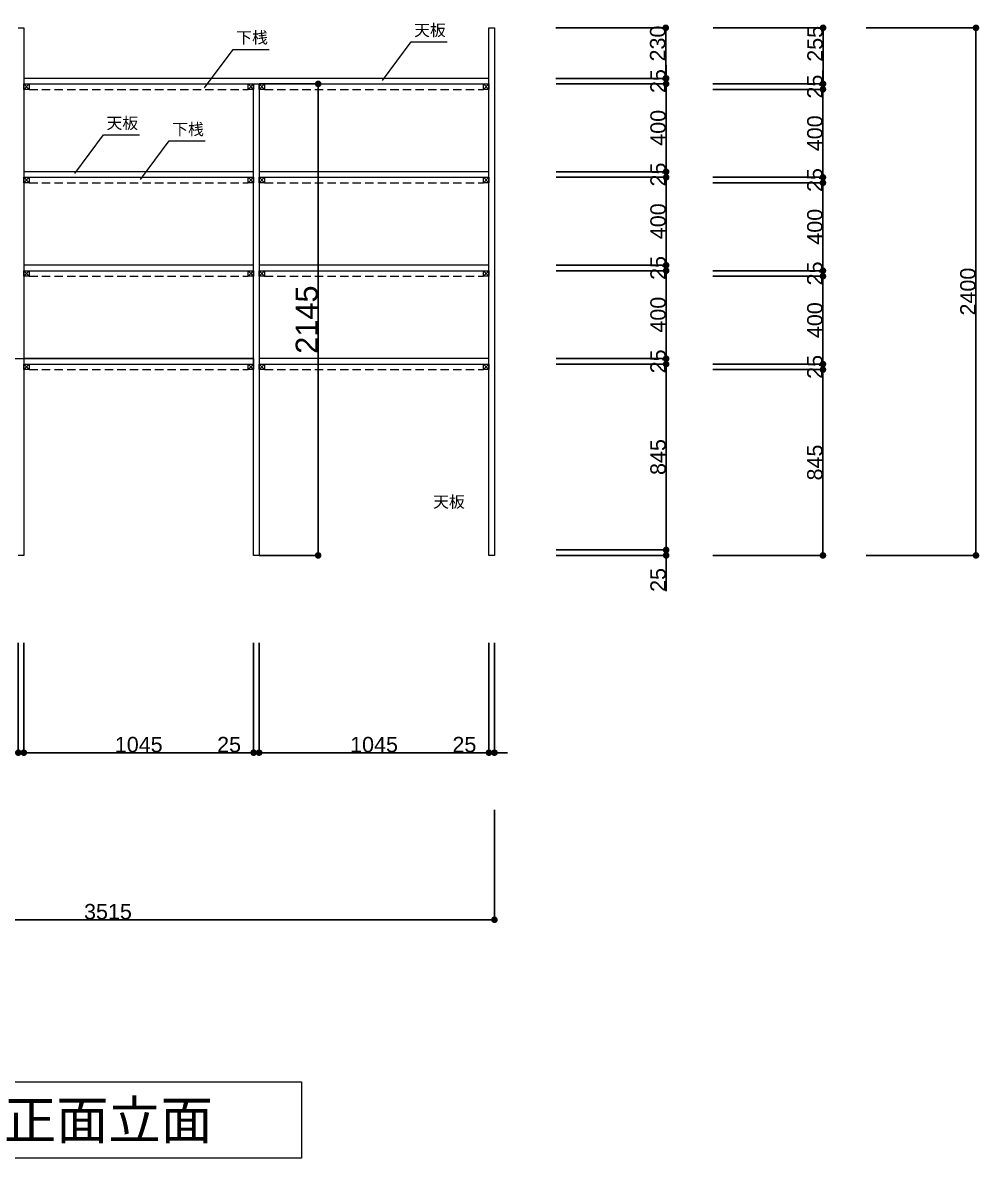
# Model space of a CAD drawing. Header units: millimetres. Extents: x 0 to 1313252738, y -131 to 560100888.
# Drawn here: x 1313048166 to 1313052516, y 560054194 to 560059359 of the extents above; entities that cross this region are included whole.
import ezdxf

# ---------------------------------------------------------------- set-up
doc = ezdxf.new("R2010")
doc.units = ezdxf.units.MM
doc.linetypes.add('DASHED', pattern=[19.05, 12.7, -6.35])
doc.layers.get('0').update_dxf_attribs({"lineweight": 0})
doc.layers.add('TOS_M1', color=7, linetype='Continuous', lineweight=9)
doc.layers.add('家具', color=7, linetype='Continuous', lineweight=0)
doc.styles.add('onnjuku', font='arial.ttf')
doc.dimstyles.new('onnjuku', dxfattribs={"dimtxt": 100, "dimasz": 30, "dimexe": 1.25, "dimexo": 0.625, "dimtad": 1, "dimdec": 0, "dimtxsty": 'onnjuku', "dimblk": 'DOT', "dimcen": 2.5, "dimadec": 0, "dimazin": 0, "dimtfac": 1, "dimtdec": 0, "dimtmove": 0, "dimatfit": 3, "dimfxl": 500, "dimfxlon": 1, "dimarcsym": 0})

# ---------------------------------------------------------------- blocks, each defined once
blk = doc.blocks.new('_Dot')
at = {"color": 0, "linetype": 'ByBlock', "lineweight": -2}
blk.add_line((-0.5, 0), (-1, 0), dxfattribs=at)
at = {"color": 0, "linetype": 'ByBlock', "const_width": 0.5}
blk.add_lwpolyline([(-0.25, 0, 1), (0.25, 0, 1)], format="xyb", close=True, dxfattribs=at)
blk = doc.blocks.new('*D406')
at = {"layer": 'Defpoints', "color": 0, "transparency": 16777216}
for p in [(1313050881.9, 560059336), (1313050881.9, 560056936), (1313052501.1, 560056936)]:
    blk.add_point(p, dxfattribs=at)
at = {"layer": '家具', "color": 0, "lineweight": -2, "transparency": 16777216}
for p, q in [((1313052001.1, 560059336), (1313052502.4, 560059336)), ((1313052501.1, 560059306), (1313052501.1, 560056966)), ((1313052001.1, 560056936), (1313052502.4, 560056936))]:
    blk.add_line(p, q, dxfattribs=at)
at = {"layer": '家具', "color": 0, "lineweight": -2, "transparency": 16777216, "xscale": 30, "yscale": 30, "zscale": 30}
for p, rotation in [((1313052501.1, 560059336), 90), ((1313052501.1, 560056936), 270)]:
    blk.add_blockref('_Dot', p, dxfattribs=dict(at, rotation=rotation))
at = {"layer": '家具', "color": 0, "transparency": 16777216, "insert": (1313052464.7, 560058136), "char_height": 70, "attachment_point": 5, "rotation": 90, "style": 'onnjuku'}
blk.add_mtext('2400', dxfattribs=at)
blk = doc.blocks.new('*D400')
at = {"layer": 'Defpoints', "color": 0, "transparency": 16777216}
for p in [(1313049241.4, 560056656.4), (1313050286.4, 560056656.4), (1313049241.4, 560056038.7)]:
    blk.add_point(p, dxfattribs=at)
at = {"layer": '家具', "color": 0, "lineweight": -2, "transparency": 16777216}
for p, q in [((1313049241.4, 560056538.7), (1313049241.4, 560056037.5)), ((1313050286.4, 560056538.7), (1313050286.4, 560056037.5)), ((1313050256.4, 560056038.7), (1313049271.4, 560056038.7))]:
    blk.add_line(p, q, dxfattribs=at)
at = {"layer": '家具', "color": 0, "lineweight": -2, "transparency": 16777216, "xscale": 30, "yscale": 30, "zscale": 30, "rotation": 180}
blk.add_blockref('_Dot', (1313049241.4, 560056038.7), dxfattribs=at)
at = {"layer": '家具', "color": 0, "lineweight": -2, "transparency": 16777216, "xscale": 30, "yscale": 30, "zscale": 30}
blk.add_blockref('_Dot', (1313050286.4, 560056038.7), dxfattribs=at)
at = {"layer": '家具', "color": 0, "transparency": 16777216, "insert": (1313049763.9, 560056075.1), "char_height": 70, "attachment_point": 5, "style": 'onnjuku'}
blk.add_mtext('1045', dxfattribs=at)
blk = doc.blocks.new('*D401')
at = {"layer": 'Defpoints', "color": 0, "transparency": 16777216}
for p in [(1313049216.4, 560056656.4), (1313049241.4, 560056656.4), (1313049216.4, 560056038.7)]:
    blk.add_point(p, dxfattribs=at)
at = {"layer": '家具', "color": 0, "lineweight": -2, "transparency": 16777216}
for p, q in [((1313049216.4, 560056538.7), (1313049216.4, 560056037.5)), ((1313049241.4, 560056538.7), (1313049241.4, 560056037.5)), ((1313049186.4, 560056038.7), (1313049053.1, 560056038.7)), ((1313049241.4, 560056038.7), (1313049216.4, 560056038.7)), ((1313049271.4, 560056038.7), (1313049301.4, 560056038.7))]:
    blk.add_line(p, q, dxfattribs=at)
at = {"layer": '家具', "color": 0, "lineweight": -2, "transparency": 16777216, "xscale": 30, "yscale": 30, "zscale": 30}
blk.add_blockref('_Dot', (1313049216.4, 560056038.7), dxfattribs=at)
at = {"layer": '家具', "color": 0, "lineweight": -2, "transparency": 16777216, "xscale": 30, "yscale": 30, "zscale": 30, "rotation": 180}
blk.add_blockref('_Dot', (1313049241.4, 560056038.7), dxfattribs=at)
at = {"layer": '家具', "color": 0, "transparency": 16777216, "insert": (1313049104.8, 560056075.1), "char_height": 70, "attachment_point": 5, "style": 'onnjuku'}
blk.add_mtext('25', dxfattribs=at)
blk = doc.blocks.new('*D402')
at = {"layer": 'Defpoints', "color": 0, "transparency": 16777216}
for p in [(1313048171.4, 560056656.4), (1313049216.4, 560056656.4), (1313048171.4, 560056038.7)]:
    blk.add_point(p, dxfattribs=at)
at = {"layer": '家具', "color": 0, "lineweight": -2, "transparency": 16777216}
for p, q in [((1313048171.4, 560056538.7), (1313048171.4, 560056037.5)), ((1313049216.4, 560056538.7), (1313049216.4, 560056037.5)), ((1313049186.4, 560056038.7), (1313048201.4, 560056038.7))]:
    blk.add_line(p, q, dxfattribs=at)
at = {"layer": '家具', "color": 0, "lineweight": -2, "transparency": 16777216, "xscale": 30, "yscale": 30, "zscale": 30, "rotation": 180}
blk.add_blockref('_Dot', (1313048171.4, 560056038.7), dxfattribs=at)
at = {"layer": '家具', "color": 0, "lineweight": -2, "transparency": 16777216, "xscale": 30, "yscale": 30, "zscale": 30}
blk.add_blockref('_Dot', (1313049216.4, 560056038.7), dxfattribs=at)
at = {"layer": '家具', "color": 0, "transparency": 16777216, "insert": (1313048693.9, 560056075.1), "char_height": 70, "attachment_point": 5, "style": 'onnjuku'}
blk.add_mtext('1045', dxfattribs=at)
blk = doc.blocks.new('*D411')
at = {"layer": 'Defpoints', "color": 0, "transparency": 16777216}
for p in [(1313048146.4, 560056656.4), (1313048171.4, 560056656.4), (1313048146.4, 560056038.7)]:
    blk.add_point(p, dxfattribs=at)
at = {"layer": '家具', "color": 0, "lineweight": -2, "transparency": 16777216}
for p, q in [((1313048146.4, 560056538.7), (1313048146.4, 560056037.5)), ((1313048171.4, 560056538.7), (1313048171.4, 560056037.5)), ((1313048116.4, 560056038.7), (1313047983.1, 560056038.7)), ((1313048171.4, 560056038.7), (1313048146.4, 560056038.7)), ((1313048201.4, 560056038.7), (1313048231.4, 560056038.7))]:
    blk.add_line(p, q, dxfattribs=at)
at = {"layer": '家具', "color": 0, "lineweight": -2, "transparency": 16777216, "xscale": 30, "yscale": 30, "zscale": 30}
blk.add_blockref('_Dot', (1313048146.4, 560056038.7), dxfattribs=at)
at = {"layer": '家具', "color": 0, "lineweight": -2, "transparency": 16777216, "xscale": 30, "yscale": 30, "zscale": 30, "rotation": 180}
blk.add_blockref('_Dot', (1313048171.4, 560056038.7), dxfattribs=at)
at = {"layer": '家具', "color": 0, "transparency": 16777216, "insert": (1313048034.8, 560056075.1), "char_height": 70, "attachment_point": 5, "style": 'onnjuku'}
blk.add_mtext('25', dxfattribs=at)
blk = doc.blocks.new('*D414')
at = {"layer": 'Defpoints', "color": 0, "transparency": 16777216}
for p in [(1313050286.4, 560056656.4), (1313050311.4, 560056656.4), (1313050286.4, 560056038.7)]:
    blk.add_point(p, dxfattribs=at)
at = {"layer": '家具', "color": 0, "lineweight": -2, "transparency": 16777216}
for p, q in [((1313050286.4, 560056538.7), (1313050286.4, 560056037.5)), ((1313050311.4, 560056538.7), (1313050311.4, 560056037.5)), ((1313050256.4, 560056038.7), (1313050123.1, 560056038.7)), ((1313050311.4, 560056038.7), (1313050286.4, 560056038.7)), ((1313050341.4, 560056038.7), (1313050371.4, 560056038.7))]:
    blk.add_line(p, q, dxfattribs=at)
at = {"layer": '家具', "color": 0, "lineweight": -2, "transparency": 16777216, "xscale": 30, "yscale": 30, "zscale": 30}
blk.add_blockref('_Dot', (1313050286.4, 560056038.7), dxfattribs=at)
at = {"layer": '家具', "color": 0, "lineweight": -2, "transparency": 16777216, "xscale": 30, "yscale": 30, "zscale": 30, "rotation": 180}
blk.add_blockref('_Dot', (1313050311.4, 560056038.7), dxfattribs=at)
at = {"layer": '家具', "color": 0, "transparency": 16777216, "insert": (1313050174.8, 560056075.1), "char_height": 70, "attachment_point": 5, "style": 'onnjuku'}
blk.add_mtext('25', dxfattribs=at)
blk = doc.blocks.new('*D417')
at = {"layer": 'Defpoints', "color": 0, "transparency": 16777216}
for p in [(1313046796.4, 560056956.4), (1313050311.4, 560056656.4), (1313050311.4, 560055278.7)]:
    blk.add_point(p, dxfattribs=at)
at = {"layer": '家具', "color": 0, "lineweight": -2, "transparency": 16777216}
for p, q in [((1313046796.4, 560055778.7), (1313046796.4, 560055277.4)), ((1313050311.4, 560055778.7), (1313050311.4, 560055277.4)), ((1313046826.4, 560055278.7), (1313050281.4, 560055278.7))]:
    blk.add_line(p, q, dxfattribs=at)
at = {"layer": '家具', "color": 0, "lineweight": -2, "transparency": 16777216, "xscale": 30, "yscale": 30, "zscale": 30, "rotation": 180}
blk.add_blockref('_Dot', (1313046796.4, 560055278.7), dxfattribs=at)
at = {"layer": '家具', "color": 0, "lineweight": -2, "transparency": 16777216, "xscale": 30, "yscale": 30, "zscale": 30}
blk.add_blockref('_Dot', (1313050311.4, 560055278.7), dxfattribs=at)
at = {"layer": '家具', "color": 0, "transparency": 16777216, "insert": (1313048553.9, 560055315.1), "char_height": 70, "attachment_point": 5, "style": 'onnjuku'}
blk.add_mtext('3515', dxfattribs=at)
blk = doc.blocks.new('*D418')
at = {"layer": 'Defpoints', "color": 0, "transparency": 16777216}
for p in [(1313050403.7, 560059336), (1313050403.7, 560059106), (1313051090.5, 560059106)]:
    blk.add_point(p, dxfattribs=at)
at = {"layer": '家具', "color": 0, "lineweight": -2, "transparency": 16777216}
for p, q in [((1313050590.5, 560059336), (1313051091.7, 560059336)), ((1313051090.5, 560059306), (1313051090.5, 560059136)), ((1313050590.5, 560059106), (1313051091.7, 560059106))]:
    blk.add_line(p, q, dxfattribs=at)
at = {"layer": '家具', "color": 0, "lineweight": -2, "transparency": 16777216, "xscale": 30, "yscale": 30, "zscale": 30}
for p, rotation in [((1313051090.5, 560059336), 90), ((1313051090.5, 560059106), 270)]:
    blk.add_blockref('_Dot', p, dxfattribs=dict(at, rotation=rotation))
at = {"layer": '家具', "color": 0, "transparency": 16777216, "insert": (1313051054.1, 560059264.4), "char_height": 70, "attachment_point": 5, "rotation": 90, "style": 'onnjuku'}
blk.add_mtext('230', dxfattribs=at)
blk = doc.blocks.new('*D419')
at = {"layer": 'Defpoints', "color": 0, "transparency": 16777216}
for p in [(1313050403.7, 560059106), (1313050403.7, 560059081), (1313051092.2, 560059081)]:
    blk.add_point(p, dxfattribs=at)
at = {"layer": '家具', "color": 0, "lineweight": -2, "transparency": 16777216}
for p, q in [((1313051092.2, 560059136), (1313051092.2, 560059166)), ((1313050592.2, 560059106), (1313051093.4, 560059106)), ((1313051092.2, 560059106), (1313051092.2, 560059081)), ((1313050592.2, 560059081), (1313051093.4, 560059081)), ((1313051092.2, 560059051), (1313051092.2, 560059021))]:
    blk.add_line(p, q, dxfattribs=at)
at = {"layer": '家具', "color": 0, "lineweight": -2, "transparency": 16777216, "xscale": 30, "yscale": 30, "zscale": 30}
for p, rotation in [((1313051092.2, 560059106), 270), ((1313051092.2, 560059081), 90)]:
    blk.add_blockref('_Dot', p, dxfattribs=dict(at, rotation=rotation))
at = {"layer": '家具', "color": 0, "transparency": 16777216, "insert": (1313051055.8, 560059093.5), "char_height": 70, "attachment_point": 5, "rotation": 90, "style": 'onnjuku'}
blk.add_mtext('25', dxfattribs=at)
blk = doc.blocks.new('*D420')
at = {"layer": 'Defpoints', "color": 0, "transparency": 16777216}
for p in [(1313050403.7, 560059081), (1313050403.7, 560058681), (1313051092.2, 560058681)]:
    blk.add_point(p, dxfattribs=at)
at = {"layer": '家具', "color": 0, "lineweight": -2, "transparency": 16777216}
for p, q in [((1313050592.2, 560059081), (1313051093.4, 560059081)), ((1313051092.2, 560059051), (1313051092.2, 560058711)), ((1313050592.2, 560058681), (1313051093.4, 560058681))]:
    blk.add_line(p, q, dxfattribs=at)
at = {"layer": '家具', "color": 0, "lineweight": -2, "transparency": 16777216, "xscale": 30, "yscale": 30, "zscale": 30}
for p, rotation in [((1313051092.2, 560059081), 90), ((1313051092.2, 560058681), 270)]:
    blk.add_blockref('_Dot', p, dxfattribs=dict(at, rotation=rotation))
at = {"layer": '家具', "color": 0, "transparency": 16777216, "insert": (1313051055.8, 560058881), "char_height": 70, "attachment_point": 5, "rotation": 90, "style": 'onnjuku'}
blk.add_mtext('400', dxfattribs=at)
blk = doc.blocks.new('*D421')
at = {"layer": 'Defpoints', "color": 0, "transparency": 16777216}
for p in [(1313050403.7, 560058681), (1313050403.7, 560058656), (1313051092.2, 560058656)]:
    blk.add_point(p, dxfattribs=at)
at = {"layer": '家具', "color": 0, "lineweight": -2, "transparency": 16777216}
for p, q in [((1313051092.2, 560058711), (1313051092.2, 560058741)), ((1313050592.2, 560058681), (1313051093.4, 560058681)), ((1313050592.2, 560058656), (1313051093.4, 560058656)), ((1313051092.2, 560058681), (1313051092.2, 560058656)), ((1313051092.2, 560058626), (1313051092.2, 560058596))]:
    blk.add_line(p, q, dxfattribs=at)
at = {"layer": '家具', "color": 0, "lineweight": -2, "transparency": 16777216, "xscale": 30, "yscale": 30, "zscale": 30}
for p, rotation in [((1313051092.2, 560058681), 270), ((1313051092.2, 560058656), 90)]:
    blk.add_blockref('_Dot', p, dxfattribs=dict(at, rotation=rotation))
at = {"layer": '家具', "color": 0, "transparency": 16777216, "insert": (1313051055.8, 560058668.5), "char_height": 70, "attachment_point": 5, "rotation": 90, "style": 'onnjuku'}
blk.add_mtext('25', dxfattribs=at)
blk = doc.blocks.new('*D422')
at = {"layer": 'Defpoints', "color": 0, "transparency": 16777216}
for p in [(1313050403.7, 560058656), (1313050403.7, 560058256), (1313051092.2, 560058256)]:
    blk.add_point(p, dxfattribs=at)
at = {"layer": '家具', "color": 0, "lineweight": -2, "transparency": 16777216}
for p, q in [((1313050592.2, 560058656), (1313051093.4, 560058656)), ((1313051092.2, 560058626), (1313051092.2, 560058286)), ((1313050592.2, 560058256), (1313051093.4, 560058256))]:
    blk.add_line(p, q, dxfattribs=at)
at = {"layer": '家具', "color": 0, "lineweight": -2, "transparency": 16777216, "xscale": 30, "yscale": 30, "zscale": 30}
for p, rotation in [((1313051092.2, 560058656), 90), ((1313051092.2, 560058256), 270)]:
    blk.add_blockref('_Dot', p, dxfattribs=dict(at, rotation=rotation))
at = {"layer": '家具', "color": 0, "transparency": 16777216, "insert": (1313051055.8, 560058456), "char_height": 70, "attachment_point": 5, "rotation": 90, "style": 'onnjuku'}
blk.add_mtext('400', dxfattribs=at)
blk = doc.blocks.new('*D423')
at = {"layer": 'Defpoints', "color": 0, "transparency": 16777216}
for p in [(1313050403.7, 560058256), (1313050403.7, 560058231), (1313051092.2, 560058231)]:
    blk.add_point(p, dxfattribs=at)
at = {"layer": '家具', "color": 0, "lineweight": -2, "transparency": 16777216}
for p, q in [((1313051092.2, 560058286), (1313051092.2, 560058316)), ((1313050592.2, 560058256), (1313051093.4, 560058256)), ((1313050592.2, 560058231), (1313051093.4, 560058231)), ((1313051092.2, 560058256), (1313051092.2, 560058231)), ((1313051092.2, 560058201), (1313051092.2, 560058171))]:
    blk.add_line(p, q, dxfattribs=at)
at = {"layer": '家具', "color": 0, "lineweight": -2, "transparency": 16777216, "xscale": 30, "yscale": 30, "zscale": 30}
for p, rotation in [((1313051092.2, 560058256), 270), ((1313051092.2, 560058231), 90)]:
    blk.add_blockref('_Dot', p, dxfattribs=dict(at, rotation=rotation))
at = {"layer": '家具', "color": 0, "transparency": 16777216, "insert": (1313051055.8, 560058243.5), "char_height": 70, "attachment_point": 5, "rotation": 90, "style": 'onnjuku'}
blk.add_mtext('25', dxfattribs=at)
blk = doc.blocks.new('*D424')
at = {"layer": 'Defpoints', "color": 0, "transparency": 16777216}
for p in [(1313050403.7, 560058231), (1313050403.7, 560057831), (1313051092.2, 560057831)]:
    blk.add_point(p, dxfattribs=at)
at = {"layer": '家具', "color": 0, "lineweight": -2, "transparency": 16777216}
for p, q in [((1313050592.2, 560058231), (1313051093.4, 560058231)), ((1313051092.2, 560058201), (1313051092.2, 560057861)), ((1313050592.2, 560057831), (1313051093.4, 560057831))]:
    blk.add_line(p, q, dxfattribs=at)
at = {"layer": '家具', "color": 0, "lineweight": -2, "transparency": 16777216, "xscale": 30, "yscale": 30, "zscale": 30}
for p, rotation in [((1313051092.2, 560058231), 90), ((1313051092.2, 560057831), 270)]:
    blk.add_blockref('_Dot', p, dxfattribs=dict(at, rotation=rotation))
at = {"layer": '家具', "color": 0, "transparency": 16777216, "insert": (1313051055.8, 560058031), "char_height": 70, "attachment_point": 5, "rotation": 90, "style": 'onnjuku'}
blk.add_mtext('400', dxfattribs=at)
blk = doc.blocks.new('*D425')
at = {"layer": 'Defpoints', "color": 0, "transparency": 16777216}
for p in [(1313050403.7, 560057831), (1313050403.7, 560057806), (1313051092.2, 560057806)]:
    blk.add_point(p, dxfattribs=at)
at = {"layer": '家具', "color": 0, "lineweight": -2, "transparency": 16777216}
for p, q in [((1313051092.2, 560057861), (1313051092.2, 560057891)), ((1313050592.2, 560057831), (1313051093.4, 560057831)), ((1313051092.2, 560057831), (1313051092.2, 560057806)), ((1313050592.2, 560057806), (1313051093.4, 560057806)), ((1313051092.2, 560057776), (1313051092.2, 560057746))]:
    blk.add_line(p, q, dxfattribs=at)
at = {"layer": '家具', "color": 0, "lineweight": -2, "transparency": 16777216, "xscale": 30, "yscale": 30, "zscale": 30}
for p, rotation in [((1313051092.2, 560057831), 270), ((1313051092.2, 560057806), 90)]:
    blk.add_blockref('_Dot', p, dxfattribs=dict(at, rotation=rotation))
at = {"layer": '家具', "color": 0, "transparency": 16777216, "insert": (1313051055.8, 560057818.5), "char_height": 70, "attachment_point": 5, "rotation": 90, "style": 'onnjuku'}
blk.add_mtext('25', dxfattribs=at)
blk = doc.blocks.new('*D398')
at = {"layer": 'Defpoints', "color": 0, "transparency": 16777216}
for p in [(1313050403.7, 560057806), (1313050403.7, 560056961), (1313051092.2, 560056961)]:
    blk.add_point(p, dxfattribs=at)
at = {"layer": '家具', "color": 0, "lineweight": -2, "transparency": 16777216}
for p, q in [((1313050592.2, 560057806), (1313051093.4, 560057806)), ((1313051092.2, 560057776), (1313051092.2, 560056991)), ((1313050592.2, 560056961), (1313051093.4, 560056961))]:
    blk.add_line(p, q, dxfattribs=at)
at = {"layer": '家具', "color": 0, "lineweight": -2, "transparency": 16777216, "xscale": 30, "yscale": 30, "zscale": 30}
for p, rotation in [((1313051092.2, 560057806), 90), ((1313051092.2, 560056961), 270)]:
    blk.add_blockref('_Dot', p, dxfattribs=dict(at, rotation=rotation))
at = {"layer": '家具', "color": 0, "transparency": 16777216, "insert": (1313051055.8, 560057383.5), "char_height": 70, "attachment_point": 5, "rotation": 90, "style": 'onnjuku'}
blk.add_mtext('845', dxfattribs=at)
blk = doc.blocks.new('*D399')
at = {"layer": 'Defpoints', "color": 0, "transparency": 16777216}
for p in [(1313050403.7, 560056961), (1313050403.7, 560056936), (1313051092.2, 560056936)]:
    blk.add_point(p, dxfattribs=at)
at = {"layer": '家具', "color": 0, "lineweight": -2, "transparency": 16777216}
for p, q in [((1313051092.2, 560056991), (1313051092.2, 560057021)), ((1313050592.2, 560056961), (1313051093.4, 560056961)), ((1313050592.2, 560056936), (1313051093.4, 560056936)), ((1313051092.2, 560056961), (1313051092.2, 560056936)), ((1313051092.2, 560056906), (1313051092.2, 560056772.8))]:
    blk.add_line(p, q, dxfattribs=at)
at = {"layer": '家具', "color": 0, "lineweight": -2, "transparency": 16777216, "xscale": 30, "yscale": 30, "zscale": 30}
for p, rotation in [((1313051092.2, 560056961), 270), ((1313051092.2, 560056936), 90)]:
    blk.add_blockref('_Dot', p, dxfattribs=dict(at, rotation=rotation))
at = {"layer": '家具', "color": 0, "transparency": 16777216, "insert": (1313051055.8, 560056824.4), "char_height": 70, "attachment_point": 5, "rotation": 90, "style": 'onnjuku'}
blk.add_mtext('25', dxfattribs=at)
blk = doc.blocks.new('*D437')
at = {"layer": 'Defpoints', "color": 0, "transparency": 16777216}
for p in [(1313050286.4, 560059336), (1313050286.4, 560059081), (1313051805.9, 560059081)]:
    blk.add_point(p, dxfattribs=at)
at = {"layer": '家具', "color": 0, "lineweight": -2, "transparency": 16777216}
for p, q in [((1313051305.9, 560059336), (1313051807.2, 560059336)), ((1313051805.9, 560059306), (1313051805.9, 560059111)), ((1313051305.9, 560059081), (1313051807.2, 560059081))]:
    blk.add_line(p, q, dxfattribs=at)
at = {"layer": '家具', "color": 0, "lineweight": -2, "transparency": 16777216, "xscale": 30, "yscale": 30, "zscale": 30}
for p, rotation in [((1313051805.9, 560059336), 90), ((1313051805.9, 560059081), 270)]:
    blk.add_blockref('_Dot', p, dxfattribs=dict(at, rotation=rotation))
at = {"layer": '家具', "color": 0, "transparency": 16777216, "insert": (1313051769.5, 560059263), "char_height": 70, "attachment_point": 5, "rotation": 90, "style": 'onnjuku'}
blk.add_mtext('255', dxfattribs=at)
blk = doc.blocks.new('*D438')
at = {"layer": 'Defpoints', "color": 0, "transparency": 16777216}
for p in [(1313050286.4, 560059081), (1313050286.4, 560059056), (1313051805.2, 560059056)]:
    blk.add_point(p, dxfattribs=at)
at = {"layer": '家具', "color": 0, "lineweight": -2, "transparency": 16777216}
for p, q in [((1313051805.2, 560059111), (1313051805.2, 560059141)), ((1313051305.2, 560059081), (1313051806.4, 560059081)), ((1313051305.2, 560059056), (1313051806.4, 560059056)), ((1313051805.2, 560059081), (1313051805.2, 560059056)), ((1313051805.2, 560059026), (1313051805.2, 560058996))]:
    blk.add_line(p, q, dxfattribs=at)
at = {"layer": '家具', "color": 0, "lineweight": -2, "transparency": 16777216, "xscale": 30, "yscale": 30, "zscale": 30}
for p, rotation in [((1313051805.2, 560059081), 270), ((1313051805.2, 560059056), 90)]:
    blk.add_blockref('_Dot', p, dxfattribs=dict(at, rotation=rotation))
at = {"layer": '家具', "color": 0, "transparency": 16777216, "insert": (1313051768.8, 560059068.5), "char_height": 70, "attachment_point": 5, "rotation": 90, "style": 'onnjuku'}
blk.add_mtext('25', dxfattribs=at)
blk = doc.blocks.new('*D433')
at = {"layer": 'Defpoints', "color": 0, "transparency": 16777216}
for p in [(1313050286.4, 560059056), (1313050286.4, 560058656), (1313051805.2, 560058656)]:
    blk.add_point(p, dxfattribs=at)
at = {"layer": '家具', "color": 0, "lineweight": -2, "transparency": 16777216}
for p, q in [((1313051305.2, 560059056), (1313051806.4, 560059056)), ((1313051805.2, 560059026), (1313051805.2, 560058686)), ((1313051305.2, 560058656), (1313051806.4, 560058656))]:
    blk.add_line(p, q, dxfattribs=at)
at = {"layer": '家具', "color": 0, "lineweight": -2, "transparency": 16777216, "xscale": 30, "yscale": 30, "zscale": 30}
for p, rotation in [((1313051805.2, 560059056), 90), ((1313051805.2, 560058656), 270)]:
    blk.add_blockref('_Dot', p, dxfattribs=dict(at, rotation=rotation))
at = {"layer": '家具', "color": 0, "transparency": 16777216, "insert": (1313051768.8, 560058856), "char_height": 70, "attachment_point": 5, "rotation": 90, "style": 'onnjuku'}
blk.add_mtext('400', dxfattribs=at)
blk = doc.blocks.new('*D434')
at = {"layer": 'Defpoints', "color": 0, "transparency": 16777216}
for p in [(1313050286.4, 560058656), (1313050286.4, 560058631), (1313051805.2, 560058631)]:
    blk.add_point(p, dxfattribs=at)
at = {"layer": '家具', "color": 0, "lineweight": -2, "transparency": 16777216}
for p, q in [((1313051805.2, 560058686), (1313051805.2, 560058716)), ((1313051305.2, 560058656), (1313051806.4, 560058656)), ((1313051805.2, 560058656), (1313051805.2, 560058631)), ((1313051305.2, 560058631), (1313051806.4, 560058631)), ((1313051805.2, 560058601), (1313051805.2, 560058571))]:
    blk.add_line(p, q, dxfattribs=at)
at = {"layer": '家具', "color": 0, "lineweight": -2, "transparency": 16777216, "xscale": 30, "yscale": 30, "zscale": 30}
for p, rotation in [((1313051805.2, 560058656), 270), ((1313051805.2, 560058631), 90)]:
    blk.add_blockref('_Dot', p, dxfattribs=dict(at, rotation=rotation))
at = {"layer": '家具', "color": 0, "transparency": 16777216, "insert": (1313051768.8, 560058643.5), "char_height": 70, "attachment_point": 5, "rotation": 90, "style": 'onnjuku'}
blk.add_mtext('25', dxfattribs=at)
blk = doc.blocks.new('*D435')
at = {"layer": 'Defpoints', "color": 0, "transparency": 16777216}
for p in [(1313050286.4, 560058631), (1313050286.4, 560058231), (1313051805.2, 560058231)]:
    blk.add_point(p, dxfattribs=at)
at = {"layer": '家具', "color": 0, "lineweight": -2, "transparency": 16777216}
for p, q in [((1313051305.2, 560058631), (1313051806.4, 560058631)), ((1313051805.2, 560058601), (1313051805.2, 560058261)), ((1313051305.2, 560058231), (1313051806.4, 560058231))]:
    blk.add_line(p, q, dxfattribs=at)
at = {"layer": '家具', "color": 0, "lineweight": -2, "transparency": 16777216, "xscale": 30, "yscale": 30, "zscale": 30}
for p, rotation in [((1313051805.2, 560058631), 90), ((1313051805.2, 560058231), 270)]:
    blk.add_blockref('_Dot', p, dxfattribs=dict(at, rotation=rotation))
at = {"layer": '家具', "color": 0, "transparency": 16777216, "insert": (1313051768.8, 560058431), "char_height": 70, "attachment_point": 5, "rotation": 90, "style": 'onnjuku'}
blk.add_mtext('400', dxfattribs=at)
blk = doc.blocks.new('*D436')
at = {"layer": 'Defpoints', "color": 0, "transparency": 16777216}
for p in [(1313050286.4, 560058231), (1313050286.4, 560058206), (1313051805.2, 560058206)]:
    blk.add_point(p, dxfattribs=at)
at = {"layer": '家具', "color": 0, "lineweight": -2, "transparency": 16777216}
for p, q in [((1313051805.2, 560058261), (1313051805.2, 560058291)), ((1313051305.2, 560058231), (1313051806.4, 560058231)), ((1313051805.2, 560058231), (1313051805.2, 560058206)), ((1313051305.2, 560058206), (1313051806.4, 560058206)), ((1313051805.2, 560058176), (1313051805.2, 560058146))]:
    blk.add_line(p, q, dxfattribs=at)
at = {"layer": '家具', "color": 0, "lineweight": -2, "transparency": 16777216, "xscale": 30, "yscale": 30, "zscale": 30}
for p, rotation in [((1313051805.2, 560058231), 270), ((1313051805.2, 560058206), 90)]:
    blk.add_blockref('_Dot', p, dxfattribs=dict(at, rotation=rotation))
at = {"layer": '家具', "color": 0, "transparency": 16777216, "insert": (1313051768.8, 560058218.5), "char_height": 70, "attachment_point": 5, "rotation": 90, "style": 'onnjuku'}
blk.add_mtext('25', dxfattribs=at)
blk = doc.blocks.new('*D439')
at = {"layer": 'Defpoints', "color": 0, "transparency": 16777216}
for p in [(1313050286.4, 560058206), (1313050286.4, 560057806), (1313051805.2, 560057806)]:
    blk.add_point(p, dxfattribs=at)
at = {"layer": '家具', "color": 0, "lineweight": -2, "transparency": 16777216}
for p, q in [((1313051305.2, 560058206), (1313051806.4, 560058206)), ((1313051805.2, 560058176), (1313051805.2, 560057836)), ((1313051305.2, 560057806), (1313051806.4, 560057806))]:
    blk.add_line(p, q, dxfattribs=at)
at = {"layer": '家具', "color": 0, "lineweight": -2, "transparency": 16777216, "xscale": 30, "yscale": 30, "zscale": 30}
for p, rotation in [((1313051805.2, 560058206), 90), ((1313051805.2, 560057806), 270)]:
    blk.add_blockref('_Dot', p, dxfattribs=dict(at, rotation=rotation))
at = {"layer": '家具', "color": 0, "transparency": 16777216, "insert": (1313051768.8, 560058006), "char_height": 70, "attachment_point": 5, "rotation": 90, "style": 'onnjuku'}
blk.add_mtext('400', dxfattribs=at)
blk = doc.blocks.new('*D440')
at = {"layer": 'Defpoints', "color": 0, "transparency": 16777216}
for p in [(1313050286.4, 560057806), (1313050286.4, 560057781), (1313051805.2, 560057781)]:
    blk.add_point(p, dxfattribs=at)
at = {"layer": '家具', "color": 0, "lineweight": -2, "transparency": 16777216}
for p, q in [((1313051805.2, 560057836), (1313051805.2, 560057866)), ((1313051305.2, 560057806), (1313051806.4, 560057806)), ((1313051305.2, 560057781), (1313051806.4, 560057781)), ((1313051805.2, 560057806), (1313051805.2, 560057781)), ((1313051805.2, 560057751), (1313051805.2, 560057721))]:
    blk.add_line(p, q, dxfattribs=at)
at = {"layer": '家具', "color": 0, "lineweight": -2, "transparency": 16777216, "xscale": 30, "yscale": 30, "zscale": 30}
for p, rotation in [((1313051805.2, 560057806), 270), ((1313051805.2, 560057781), 90)]:
    blk.add_blockref('_Dot', p, dxfattribs=dict(at, rotation=rotation))
at = {"layer": '家具', "color": 0, "transparency": 16777216, "insert": (1313051768.8, 560057793.5), "char_height": 70, "attachment_point": 5, "rotation": 90, "style": 'onnjuku'}
blk.add_mtext('25', dxfattribs=at)
blk = doc.blocks.new('*D441')
at = {"layer": 'Defpoints', "color": 0, "transparency": 16777216}
for p in [(1313050286.4, 560057781), (1313050311.4, 560056936), (1313051805.2, 560056936)]:
    blk.add_point(p, dxfattribs=at)
at = {"layer": '家具', "color": 0, "lineweight": -2, "transparency": 16777216}
for p, q in [((1313051305.2, 560057781), (1313051806.4, 560057781)), ((1313051805.2, 560057751), (1313051805.2, 560056966)), ((1313051305.2, 560056936), (1313051806.4, 560056936))]:
    blk.add_line(p, q, dxfattribs=at)
at = {"layer": '家具', "color": 0, "lineweight": -2, "transparency": 16777216, "xscale": 30, "yscale": 30, "zscale": 30}
for p, rotation in [((1313051805.2, 560057781), 90), ((1313051805.2, 560056936), 270)]:
    blk.add_blockref('_Dot', p, dxfattribs=dict(at, rotation=rotation))
at = {"layer": '家具', "color": 0, "transparency": 16777216, "insert": (1313051768.8, 560057358.5), "char_height": 70, "attachment_point": 5, "rotation": 90, "style": 'onnjuku'}
blk.add_mtext('845', dxfattribs=at)
blk = doc.blocks.new('*D432')
at = {"layer": 'Defpoints', "color": 0, "transparency": 16777216}
for p in [(1313049241.4, 560059081), (1313049241.4, 560056936), (1313049509.9, 560056936)]:
    blk.add_point(p, dxfattribs=at)
at = {"layer": 'TOS_M1', "color": 0, "lineweight": -2, "transparency": 16777216}
for p, q in [((1313049242, 560059081), (1313049511.2, 560059081)), ((1313049509.9, 560059051), (1313049509.9, 560056966)), ((1313049242, 560056936), (1313049511.2, 560056936))]:
    blk.add_line(p, q, dxfattribs=at)
at = {"layer": 'TOS_M1', "color": 0, "lineweight": -2, "transparency": 16777216, "xscale": 30, "yscale": 30, "zscale": 30}
for p, rotation in [((1313049509.9, 560059081), 90), ((1313049509.9, 560056936), 270)]:
    blk.add_blockref('_Dot', p, dxfattribs=dict(at, rotation=rotation))
at = {"layer": 'TOS_M1', "color": 0, "transparency": 16777216, "insert": (1313049458.3, 560058008.5), "char_height": 100, "attachment_point": 5, "rotation": 90, "style": 'onnjuku'}
blk.add_mtext('2145', dxfattribs=at)

msp = doc.modelspace()

# ---------------------------------------------------------------- linework, layer by layer
at = {"layer": '家具'}
for p, q in [((1313048146.382, 560059335.992), (1313048171.382, 560059335.992)), ((1313048171.382, 560059335.992), (1313048171.382, 560056935.992)), ((1313050286.382, 560056935.992), (1313050286.382, 560059335.992)), ((1313050286.382, 560059335.992), (1313050311.382, 560059335.992)), ((1313050311.382, 560059335.992), (1313050311.382, 560056935.992)), ((1313049801.659, 560059096.182), (1313049932.77, 560059271.432)), ((1313049932.77, 560059271.432), (1313050096.216, 560059271.432)), ((1313048992.559, 560059062.758), (1313049123.67, 560059238.008)), ((1313049123.67, 560059238.008), (1313049287.116, 560059238.008)), ((1313050286.382, 560059105.992), (1313048171.382, 560059105.992)), ((1313050286.382, 560059080.992), (1313050286.382, 560059105.992)), ((1313048171.382, 560059055.992), (1313048171.382, 560059080.992)), ((1313048171.382, 560059080.992), (1313048196.382, 560059080.992)), ((1313048171.382, 560059055.992), (1313048196.382, 560059080.992)), ((1313048196.382, 560059055.992), (1313048171.382, 560059080.992)), ((1313048171.382, 560059080.992), (1313050286.382, 560059080.992)), ((1313048196.382, 560059055.992), (1313048171.382, 560059055.992)), ((1313048196.382, 560059080.992), (1313048196.382, 560059055.992)), ((1313048196.382, 560059080.992), (1313048196.382, 560059055.992)), ((1313048196.382, 560059080.992), (1313049191.382, 560059080.992)), ((1313049191.382, 560059055.992), (1313049191.382, 560059080.992)), ((1313049191.382, 560059080.992), (1313049216.382, 560059080.992)), ((1313049191.382, 560059055.992), (1313049216.382, 560059080.992)), ((1313049216.382, 560059055.992), (1313049191.382, 560059080.992)), ((1313049216.382, 560059055.992), (1313049191.382, 560059055.992)), ((1313049216.382, 560056935.992), (1313049216.382, 560059080.992)), ((1313049216.382, 560059080.992), (1313049216.382, 560059055.992)), ((1313049216.382, 560059080.992), (1313049216.382, 560059055.992)), ((1313049241.382, 560059080.992), (1313049241.382, 560056935.992)), ((1313049241.382, 560059055.992), (1313049241.382, 560059080.992)), ((1313049241.382, 560059080.992), (1313049266.382, 560059080.992)), ((1313049241.382, 560059055.992), (1313049266.382, 560059080.992)), ((1313049266.382, 560059055.992), (1313049241.382, 560059080.992)), ((1313049266.382, 560059055.992), (1313049241.382, 560059055.992)), ((1313049266.382, 560059080.992), (1313049266.382, 560059055.992)), ((1313049266.382, 560059080.992), (1313049266.382, 560059055.992)), ((1313049266.382, 560059080.992), (1313050261.382, 560059080.992)), ((1313050261.382, 560059055.992), (1313050261.382, 560059080.992)), ((1313050261.382, 560059080.992), (1313050286.382, 560059080.992)), ((1313050261.382, 560059055.992), (1313050286.382, 560059080.992)), ((1313050286.382, 560059055.992), (1313050261.382, 560059080.992)), ((1313050286.382, 560059055.992), (1313050261.382, 560059055.992)), ((1313050286.382, 560059080.992), (1313050286.382, 560059055.992)), ((1313050286.382, 560059080.992), (1313050286.382, 560059055.992)), ((1313048402.899, 560058673.744), (1313048534.01, 560058848.994)), ((1313048534.01, 560058848.994), (1313048697.455, 560058848.994)), ((1313048701.641, 560058645.817), (1313048832.751, 560058821.067)), ((1313048832.751, 560058821.067), (1313048996.197, 560058821.067)), ((1313049216.382, 560058680.992), (1313048171.382, 560058680.992)), ((1313048171.382, 560058680.992), (1313048171.382, 560058655.992)), ((1313048171.382, 560058630.992), (1313048171.382, 560058655.992)), ((1313048171.382, 560058655.992), (1313048196.382, 560058655.992)), ((1313048171.382, 560058630.992), (1313048196.382, 560058655.992)), ((1313048196.382, 560058630.992), (1313048171.382, 560058655.992)), ((1313048171.382, 560058655.992), (1313049216.382, 560058655.992)), ((1313048196.382, 560058655.992), (1313048196.382, 560058630.992)), ((1313048196.382, 560058655.992), (1313048196.382, 560058630.992)), ((1313048196.382, 560058655.992), (1313049191.382, 560058655.992)), ((1313049191.382, 560058630.992), (1313049191.382, 560058655.992)), ((1313049191.382, 560058655.992), (1313049216.382, 560058655.992)), ((1313049191.382, 560058630.992), (1313049216.382, 560058655.992)), ((1313049216.382, 560058630.992), (1313049191.382, 560058655.992)), ((1313049216.382, 560058655.992), (1313049216.382, 560058680.992)), ((1313049216.382, 560058655.992), (1313049216.382, 560058680.992)), ((1313049216.382, 560058655.992), (1313049216.382, 560058630.992)), ((1313049216.382, 560058655.992), (1313049216.382, 560058630.992)), ((1313050286.382, 560058680.992), (1313049241.382, 560058680.992)), ((1313049241.382, 560058680.992), (1313049241.382, 560058655.992)), ((1313049241.382, 560058630.992), (1313049241.382, 560058655.992)), ((1313049241.382, 560058655.992), (1313049266.382, 560058655.992)), ((1313049241.382, 560058630.992), (1313049266.382, 560058655.992)), ((1313049266.382, 560058630.992), (1313049241.382, 560058655.992)), ((1313049241.382, 560058655.992), (1313050286.382, 560058655.992)), ((1313049266.382, 560058655.992), (1313049266.382, 560058630.992)), ((1313049266.382, 560058655.992), (1313049266.382, 560058630.992)), ((1313049266.382, 560058655.992), (1313050261.382, 560058655.992)), ((1313050261.382, 560058630.992), (1313050261.382, 560058655.992)), ((1313050261.382, 560058655.992), (1313050286.382, 560058655.992)), ((1313050261.382, 560058630.992), (1313050286.382, 560058655.992)), ((1313050286.382, 560058630.992), (1313050261.382, 560058655.992)), ((1313050286.382, 560058655.992), (1313050286.382, 560058680.992)), ((1313050286.382, 560058655.992), (1313050286.382, 560058630.992)), ((1313050286.382, 560058655.992), (1313050286.382, 560058630.992)), ((1313048196.382, 560058630.992), (1313048171.382, 560058630.992)), ((1313049216.382, 560058630.992), (1313049191.382, 560058630.992)), ((1313049266.382, 560058630.992), (1313049241.382, 560058630.992)), ((1313050286.382, 560058630.992), (1313050261.382, 560058630.992)), ((1313049216.382, 560058255.992), (1313048171.382, 560058255.992)), ((1313048171.382, 560058255.992), (1313048171.382, 560058230.992)), ((1313048171.382, 560058205.992), (1313048171.382, 560058230.992)), ((1313048171.382, 560058230.992), (1313048196.382, 560058230.992)), ((1313048171.382, 560058205.992), (1313048196.382, 560058230.992)), ((1313048196.382, 560058205.992), (1313048171.382, 560058230.992)), ((1313048171.382, 560058230.992), (1313049216.382, 560058230.992)), ((1313048196.382, 560058230.992), (1313048196.382, 560058205.992)), ((1313048196.382, 560058230.992), (1313048196.382, 560058205.992)), ((1313048196.382, 560058230.992), (1313049191.382, 560058230.992)), ((1313049191.382, 560058205.992), (1313049191.382, 560058230.992)), ((1313049191.382, 560058230.992), (1313049216.382, 560058230.992)), ((1313049191.382, 560058205.992), (1313049216.382, 560058230.992)), ((1313049216.382, 560058205.992), (1313049191.382, 560058230.992)), ((1313049216.382, 560058230.992), (1313049216.382, 560058255.992)), ((1313049216.382, 560058230.992), (1313049216.382, 560058205.992)), ((1313049216.382, 560058230.992), (1313049216.382, 560058205.992)), ((1313050286.382, 560058255.992), (1313049241.382, 560058255.992)), ((1313049241.382, 560058255.992), (1313049241.382, 560058230.992)), ((1313049241.382, 560058205.992), (1313049241.382, 560058230.992)), ((1313049241.382, 560058230.992), (1313049266.382, 560058230.992)), ((1313049241.382, 560058205.992), (1313049266.382, 560058230.992)), ((1313049266.382, 560058205.992), (1313049241.382, 560058230.992)), ((1313049241.382, 560058230.992), (1313050286.382, 560058230.992)), ((1313049266.382, 560058230.992), (1313049266.382, 560058205.992)), ((1313049266.382, 560058230.992), (1313049266.382, 560058205.992)), ((1313049266.382, 560058230.992), (1313050261.382, 560058230.992)), ((1313050261.382, 560058205.992), (1313050261.382, 560058230.992)), ((1313050261.382, 560058230.992), (1313050286.382, 560058230.992)), ((1313050261.382, 560058205.992), (1313050286.382, 560058230.992)), ((1313050286.382, 560058205.992), (1313050261.382, 560058230.992)), ((1313050286.382, 560058230.992), (1313050286.382, 560058255.992)), ((1313050286.382, 560058230.992), (1313050286.382, 560058205.992)), ((1313050286.382, 560058230.992), (1313050286.382, 560058205.992)), ((1313048196.382, 560058205.992), (1313048171.382, 560058205.992)), ((1313049216.382, 560058205.992), (1313049191.382, 560058205.992)), ((1313049266.382, 560058205.992), (1313049241.382, 560058205.992)), ((1313050286.382, 560058205.992), (1313050261.382, 560058205.992)), ((1313049216.382, 560057830.992), (1313048171.382, 560057830.992)), ((1313048171.382, 560057830.992), (1313048171.382, 560057805.992)), ((1313049216.382, 560057805.992), (1313049216.382, 560057830.992)), ((1313050286.382, 560057830.992), (1313049241.382, 560057830.992)), ((1313049241.382, 560057830.992), (1313049241.382, 560057805.992)), ((1313050286.382, 560057805.992), (1313050286.382, 560057830.992)), ((1313048171.382, 560057780.992), (1313048171.382, 560057805.992)), ((1313048171.382, 560057805.992), (1313048196.382, 560057805.992)), ((1313048171.382, 560057780.992), (1313048196.382, 560057805.992)), ((1313048196.382, 560057780.992), (1313048171.382, 560057805.992)), ((1313048171.382, 560057805.992), (1313049216.382, 560057805.992)), ((1313048196.382, 560057780.992), (1313048171.382, 560057780.992)), ((1313048196.382, 560057805.992), (1313048196.382, 560057780.992)), ((1313048196.382, 560057805.992), (1313048196.382, 560057780.992)), ((1313048196.382, 560057805.992), (1313049191.382, 560057805.992)), ((1313049191.382, 560057780.992), (1313049191.382, 560057805.992)), ((1313049191.382, 560057805.992), (1313049216.382, 560057805.992)), ((1313049191.382, 560057780.992), (1313049216.382, 560057805.992)), ((1313049216.382, 560057780.992), (1313049191.382, 560057805.992)), ((1313049216.382, 560057780.992), (1313049191.382, 560057780.992)), ((1313049216.382, 560057805.992), (1313049216.382, 560057780.992)), ((1313049216.382, 560057805.992), (1313049216.382, 560057780.992)), ((1313049241.382, 560057780.992), (1313049241.382, 560057805.992)), ((1313049241.382, 560057805.992), (1313049266.382, 560057805.992)), ((1313049241.382, 560057780.992), (1313049266.382, 560057805.992)), ((1313049266.382, 560057780.992), (1313049241.382, 560057805.992)), ((1313049241.382, 560057805.992), (1313050286.382, 560057805.992)), ((1313049266.382, 560057780.992), (1313049241.382, 560057780.992)), ((1313049266.382, 560057805.992), (1313049266.382, 560057780.992)), ((1313049266.382, 560057805.992), (1313049266.382, 560057780.992)), ((1313049266.382, 560057805.992), (1313050261.382, 560057805.992)), ((1313050261.382, 560057780.992), (1313050261.382, 560057805.992)), ((1313050261.382, 560057805.992), (1313050286.382, 560057805.992)), ((1313050261.382, 560057780.992), (1313050286.382, 560057805.992)), ((1313050286.382, 560057780.992), (1313050261.382, 560057805.992)), ((1313050286.382, 560057780.992), (1313050261.382, 560057780.992)), ((1313050286.382, 560057805.992), (1313050286.382, 560057780.992)), ((1313050286.382, 560057805.992), (1313050286.382, 560057780.992)), ((1313048171.382, 560056935.992), (1313048146.382, 560056935.992)), ((1313049241.382, 560056935.992), (1313049216.382, 560056935.992)), ((1313050311.382, 560056935.992), (1313050286.382, 560056935.992))]:
    msp.add_line(p, q, dxfattribs=at)
at = {"layer": '家具', "linetype": 'DASHED', "ltscale": 3}
for p, q in [((1313048196.382, 560059055.992), (1313049191.382, 560059055.992)), ((1313049266.382, 560059055.992), (1313050261.382, 560059055.992)), ((1313048196.382, 560058630.992), (1313049191.382, 560058630.992)), ((1313049266.382, 560058630.992), (1313050261.382, 560058630.992)), ((1313048196.382, 560058205.992), (1313049191.382, 560058205.992)), ((1313049266.382, 560058205.992), (1313050261.382, 560058205.992)), ((1313048196.382, 560057780.992), (1313049191.382, 560057780.992)), ((1313049266.382, 560057780.992), (1313050261.382, 560057780.992))]:
    msp.add_line(p, q, dxfattribs=at)
at = {"layer": '家具'}
msp.add_lwpolyline([(1313046821.382, 560057805.992), (1313046821.382, 560057830.992), (1313049216.382, 560057830.992), (1313049216.382, 560057805.992)], dxfattribs=at)

# ---------------------------------------------------------------- texts
at = {"layer": '家具', "char_height": 52.7714, "attachment_point": 1, "style": 'onnjuku'}
for s, insert in [('{\\fMS PGothic|b0|i0|c128|p50;天板}', (1313049946.165, 560059351.411)), ('{\\fMS PGothic|b0|i0|c128|p50;下桟}', (1313049137.065, 560059317.987)), ('{\\fMS PGothic|b0|i0|c128|p50;天板}', (1313048547.405, 560058928.973)), ('{\\fMS PGothic|b0|i0|c128|p50;下桟}', (1313048846.147, 560058901.046)), ('{\\fMS PGothic|b0|i0|c128|p50;天板}', (1313050032.466, 560057206.3))]:
    msp.add_mtext_dynamic_manual_height_columns(s, width=480.09173, gutter_width=263.857, heights=[0], dxfattribs=dict(at, insert=insert))
at = {"layer": '家具', "insert": (1313048555.978, 560054454.616), "char_height": 173.94852, "attachment_point": 2, "style": 'onnjuku', "bg_fill": 16, "box_fill_scale": 1.5, "bg_fill_color": 256, "bg_fill_transparency": 0}
msp.add_mtext_dynamic_manual_height_columns('{\\fMS PGothic|b0|i0|c128|p50;正面立面}', width=1582.50961, gutter_width=869.743, heights=[0], dxfattribs=at)

# ---------------------------------------------------------------- dimensions: what is measured, and where the dimension line sits
at = {"layer": 'TOS_M1'}
dim = msp.add_linear_dim(base=(1313049509.935, 560056935.992), p1=(1313049241.382, 560059080.992), p2=(1313049241.382, 560056935.992), angle=90, dimstyle='onnjuku', dxfattribs=at)
dim.commit()
dim.dimension.update_dxf_attribs({"geometry": '*D432', "text_midpoint": (1313049458.253, 560058008.492)})
at = {"layer": '家具'}
for base, p1, p2, picture, middle in [((1313051805.908, 560059080.992), (1313050286.382, 560059335.992), (1313050286.382, 560059080.992), '*D437', (1313051805.908, 560059263.046)), ((1313051090.486, 560059105.992), (1313050403.692, 560059335.992), (1313050403.692, 560059105.992), '*D418', (1313051090.486, 560059264.377)), ((1313051092.196, 560059080.992), (1313050403.692, 560059105.992), (1313050403.692, 560059080.992), '*D419', (1313051092.196, 560059093.492)), ((1313051805.192, 560059055.992), (1313050286.382, 560059080.992), (1313050286.382, 560059055.992), '*D438', (1313051805.192, 560059068.492)), ((1313051092.196, 560058655.992), (1313050403.692, 560058680.992), (1313050403.692, 560058655.992), '*D421', (1313051092.196, 560058668.492)), ((1313051805.192, 560058630.992), (1313050286.382, 560058655.992), (1313050286.382, 560058630.992), '*D434', (1313051805.192, 560058643.492)), ((1313051805.192, 560058205.992), (1313050286.382, 560058230.992), (1313050286.382, 560058205.992), '*D436', (1313051805.192, 560058218.492)), ((1313051092.196, 560058230.992), (1313050403.692, 560058255.992), (1313050403.692, 560058230.992), '*D423', (1313051092.196, 560058243.492)), ((1313051805.192, 560057780.992), (1313050286.382, 560057805.992), (1313050286.382, 560057780.992), '*D440', (1313051805.192, 560057793.492)), ((1313051092.196, 560057805.992), (1313050403.692, 560057830.992), (1313050403.692, 560057805.992), '*D425', (1313051092.196, 560057818.492))]:
    dim = msp.add_linear_dim(base=base, p1=p1, p2=p2, angle=90, dimstyle='onnjuku', override={"dimtxt": 70}, dxfattribs=at)
    dim.commit()
    dim.dimension.update_dxf_attribs({"geometry": picture, "text_midpoint": middle, "dimtype": 160})
for base, p1, p2, picture, middle in [((1313052501.106, 560056935.992), (1313050881.853, 560059335.992), (1313050881.853, 560056935.992), '*D406', (1313052464.741, 560058135.992)), ((1313051805.192, 560058655.992), (1313050286.382, 560059055.992), (1313050286.382, 560058655.992), '*D433', (1313051768.826, 560058855.992)), ((1313051092.196, 560058680.992), (1313050403.692, 560059080.992), (1313050403.692, 560058680.992), '*D420', (1313051055.831, 560058880.992)), ((1313051805.192, 560058230.992), (1313050286.382, 560058630.992), (1313050286.382, 560058230.992), '*D435', (1313051768.826, 560058430.992)), ((1313051092.196, 560058255.992), (1313050403.692, 560058655.992), (1313050403.692, 560058255.992), '*D422', (1313051055.831, 560058455.992)), ((1313051805.192, 560057805.992), (1313050286.382, 560058205.992), (1313050286.382, 560057805.992), '*D439', (1313051768.826, 560058005.992)), ((1313051092.196, 560057830.992), (1313050403.692, 560058230.992), (1313050403.692, 560057830.992), '*D424', (1313051055.831, 560058030.992)), ((1313051092.196, 560056960.992), (1313050403.692, 560057805.992), (1313050403.692, 560056960.992), '*D398', (1313051055.831, 560057383.492)), ((1313051805.192, 560056935.992), (1313050286.382, 560057780.992), (1313050311.382, 560056935.992), '*D441', (1313051768.826, 560057358.492)), ((1313051092.196, 560056935.992), (1313050403.692, 560056960.992), (1313050403.692, 560056935.992), '*D399', (1313051055.831, 560056824.372))]:
    dim = msp.add_linear_dim(base=base, p1=p1, p2=p2, angle=90, dimstyle='onnjuku', override={"dimtxt": 70}, dxfattribs=at)
    dim.commit()
    dim.dimension.update_dxf_attribs({"geometry": picture, "text_midpoint": middle})
for base, p1, p2, picture, middle in [((1313050311.382, 560055278.689), (1313046796.382, 560056956.433), (1313050311.382, 560056656.433), '*D417', (1313048553.882, 560055315.078)), ((1313048146.382, 560056038.703), (1313048171.382, 560056656.433), (1313048146.382, 560056656.433), '*D411', (1313048034.762, 560056075.068)), ((1313048171.382, 560056038.703), (1313049216.382, 560056656.433), (1313048171.382, 560056656.433), '*D402', (1313048693.882, 560056075.068)), ((1313049216.382, 560056038.703), (1313049241.382, 560056656.433), (1313049216.382, 560056656.433), '*D401', (1313049104.762, 560056075.068)), ((1313049241.382, 560056038.703), (1313050286.382, 560056656.433), (1313049241.382, 560056656.433), '*D400', (1313049763.882, 560056075.068)), ((1313050286.382, 560056038.703), (1313050311.382, 560056656.433), (1313050286.382, 560056656.433), '*D414', (1313050174.762, 560056075.068))]:
    dim = msp.add_linear_dim(base=base, p1=p1, p2=p2, dimstyle='onnjuku', override={"dimtxt": 70}, dxfattribs=at)
    dim.commit()
    dim.dimension.update_dxf_attribs({"geometry": picture, "text_midpoint": middle})

doc.saveas('drawing.dxf')
